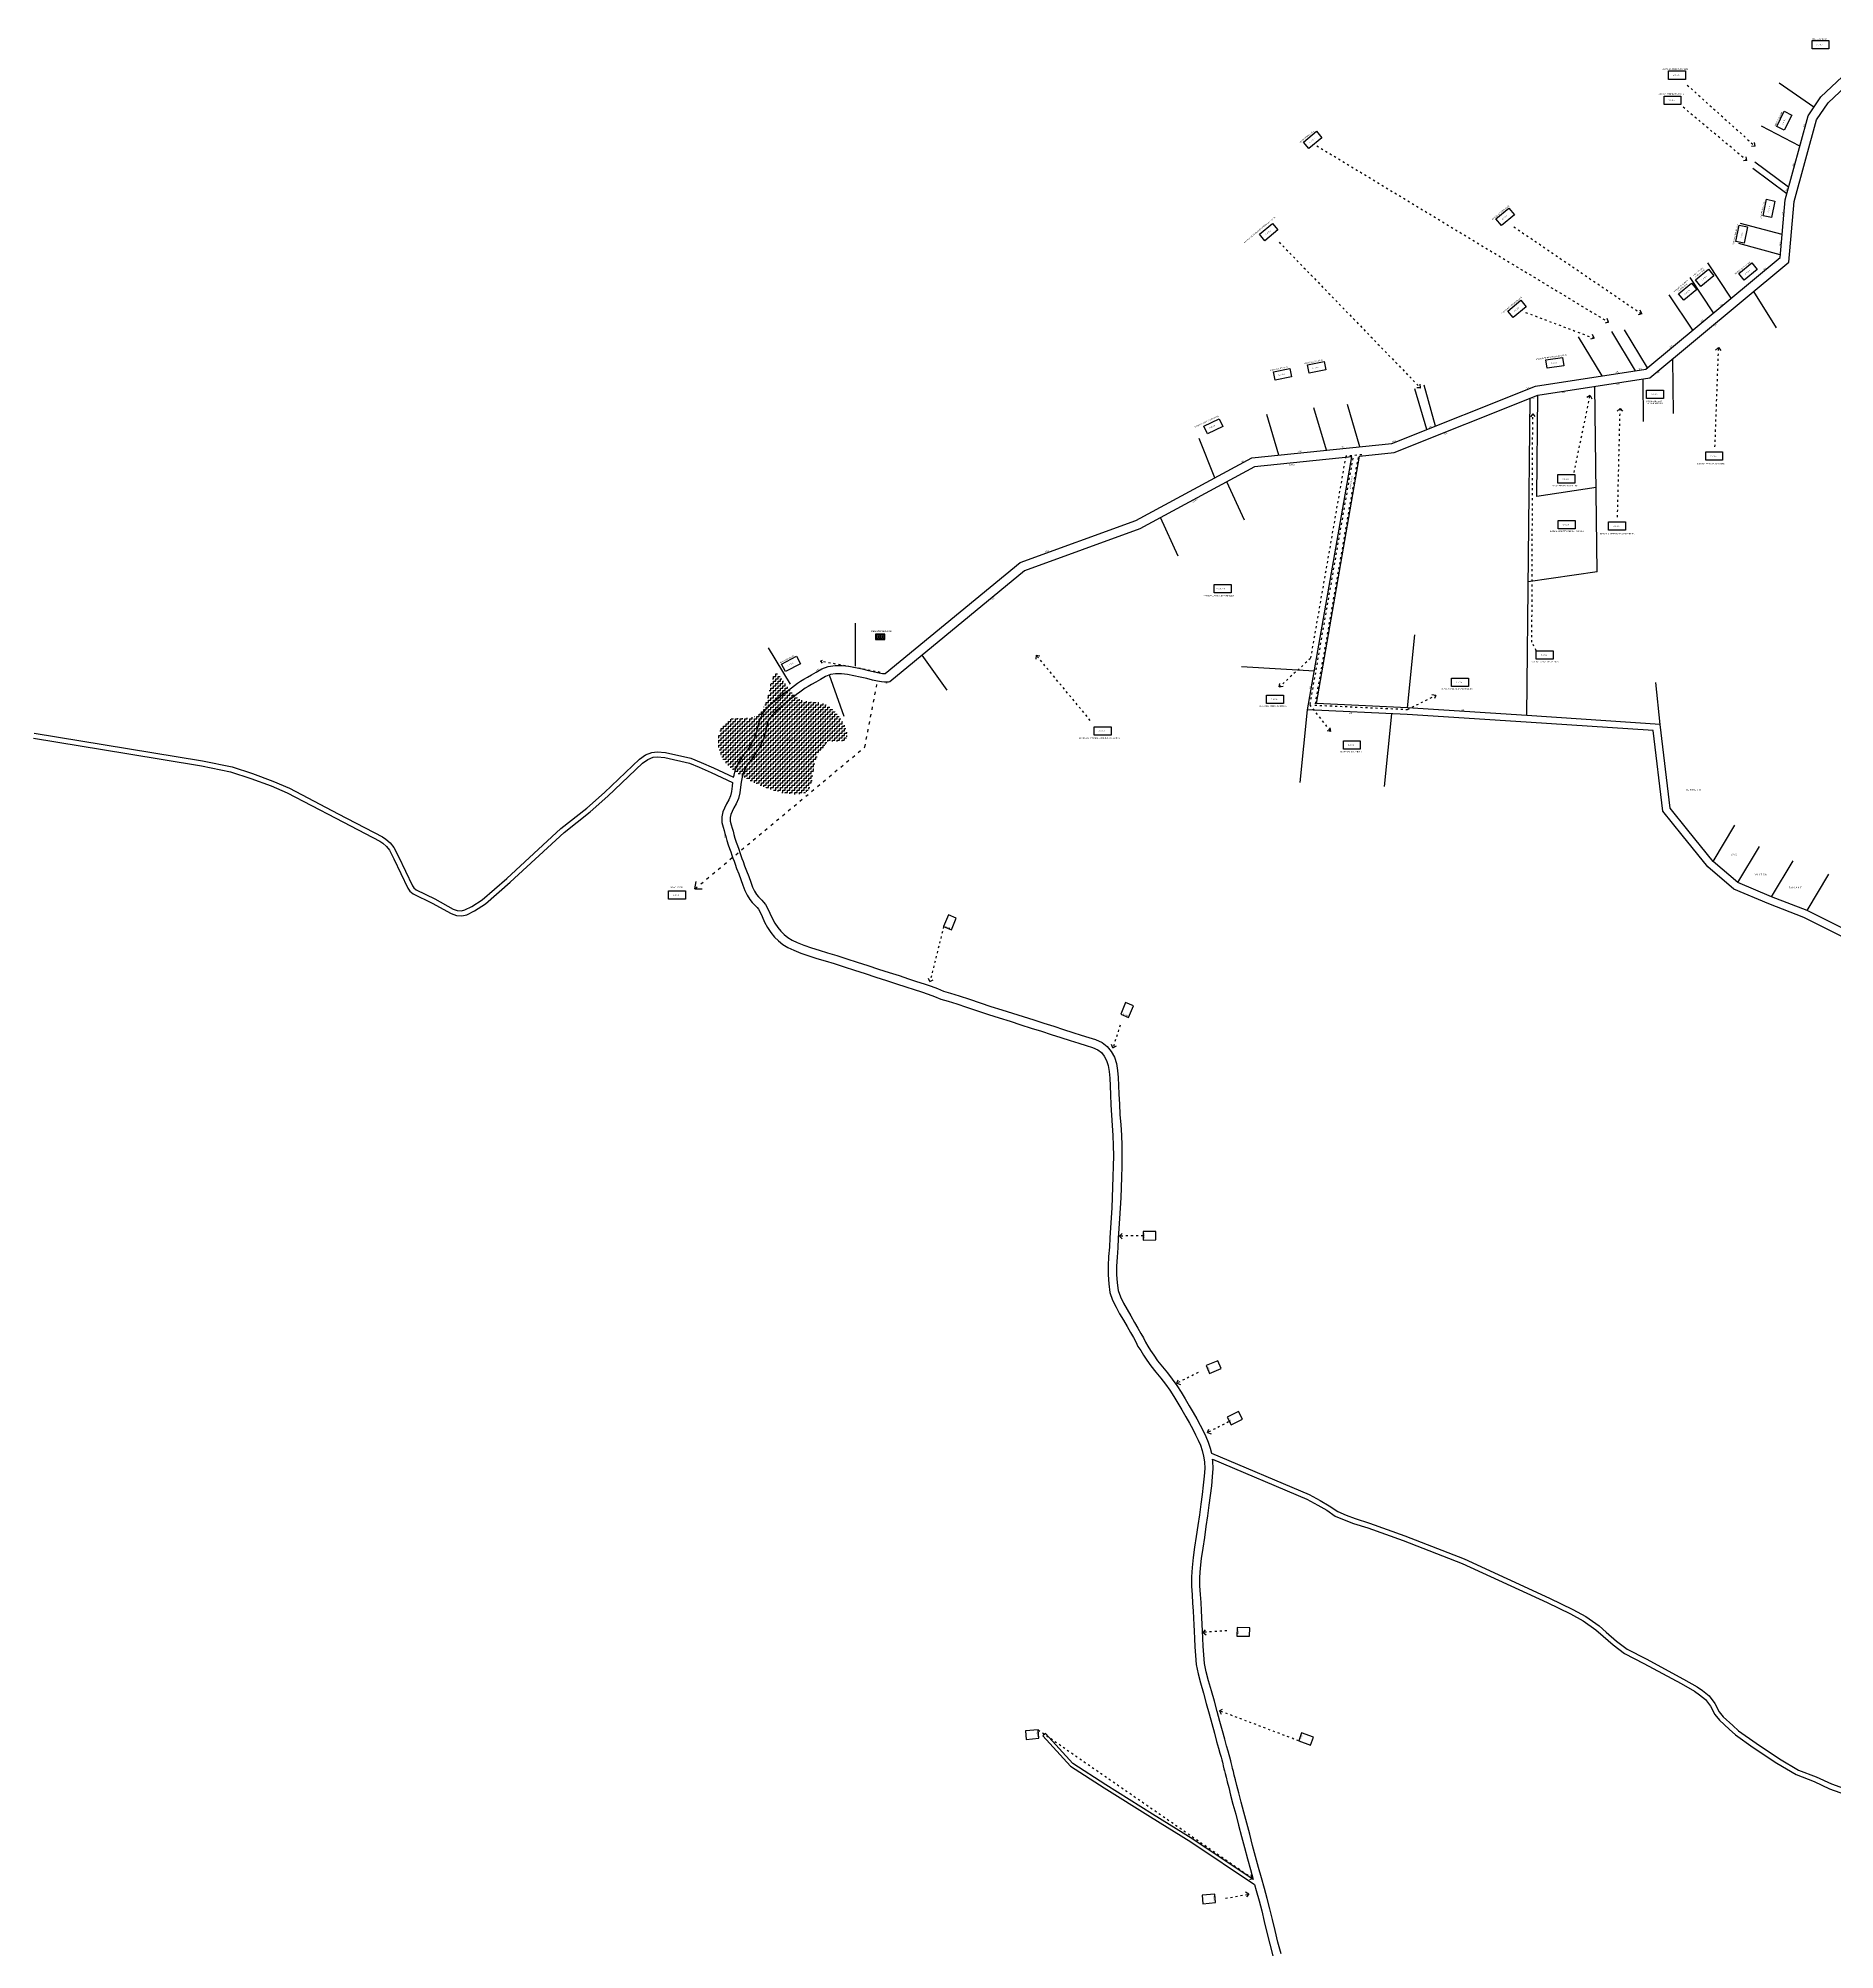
# Model space of a CAD drawing. Extents: x 714896 to 749292, y 8417558 to 8447149.
# Drawn here: x 732365 to 734493, y 8432150 to 8434414 of the extents above; entities that cross this region are included whole.
import ezdxf
from ezdxf.enums import TextEntityAlignment as Align

# ---------------------------------------------------------------- set-up
doc = ezdxf.new("R2010")
doc.units = 0
doc.header["$MEASUREMENT"] = 0
doc.linetypes.add('ACAD_ISO03W100', pattern=[30, 12, -18])
for name, color, linetype in [('LOTE', 7, 'CONTINUOUS'), ('NUM-PORTA', 7, 'CONTINUOUS'), ('QUADRA', 6, 'CONTINUOUS'), ('REFERENCIA', 7, 'CONTINUOUS'), ('TEXTO', 7, 'CONTINUOUS')]:
    doc.layers.add(name, color=color, linetype=linetype)

msp = doc.modelspace()

# ---------------------------------------------------------------- hatches: boundary and pattern name
at = {"layer": 'LOTE'}
h = msp.add_hatch(dxfattribs=at)
h.set_pattern_fill('ANGLE', color=8, scale=0.311799, style=0)
h.set_pattern_definition([(0, (504701.5696, 5804079.2439), (0, 2.1779134407), [1.5839370477, -0.5939763929]), (90, (504701.5696, 5804079.2439), (-2.1779134407, 1e-16), [1.5839370477, -0.5939763929])])
h.paths.add_polyline_path([(733356.8, 8433708.1), (733356.8, 8433701.8), (733367.9, 8433701.8), (733367.9, 8433708.1)])
at = {"layer": 'REFERENCIA'}
h = msp.add_hatch(dxfattribs=at)
h.set_pattern_fill('ZIGZAG', color=24, scale=0.883096, style=0)
h.set_pattern_definition([(0, (85559.589, 986015.6603), (2.8038299674, 2.8038299674), [2.8038299674, -2.8038299674]), (90, (85562.3928, 986015.6603), (-2.8038299674, 2.8038299674), [2.8038299674, -2.8038299674])])
edge = h.paths.add_edge_path()
edge.add_spline(control_points=[(733301.1, 8433581.7), (733295.1, 8433574.8), (733280.8, 8433558.1), (733284.7, 8433514.1), (733236.1, 8433521.4), (733203.1, 8433536.2), (733164.7, 8433563.1), (733175, 8433617.5), (733231.7, 8433597), (733232.3, 8433691.3), (733261.7, 8433620.9), (733303, 8433636.2), (733336.1, 8433578.1), (733308.9, 8433580.9), (733301.1, 8433581.7)], knot_values=[0, 0, 0, 0, 52.388092, 124.830818, 182.605601, 270.414873, 352.123334, 422.14651, 490.89076, 591.631736, 667.868901, 726.816368, 818.34428, 854.623535, 854.623535, 854.623535, 854.623535], degree=3, periodic=0)

# ---------------------------------------------------------------- linework, layer by layer
at = {"layer": 'LOTE'}
for p, q in [((733443.2, 8433375.8), (733437.5, 8433361.9)), ((733452.4, 8433371.9), (733443.2, 8433375.8)), ((733446.7, 8433358.1), (733452.4, 8433371.9)), ((733437.5, 8433361.9), (733446.7, 8433358.1)), ((733653.1, 8433271.9), (733647.3, 8433258)), ((733647.3, 8433258), (733656.6, 8433254.2)), ((733662.3, 8433268), (733653.1, 8433271.9)), ((733656.6, 8433254.2), (733662.3, 8433268)), ((733688.7, 8433001), (733673.7, 8433000.7)), ((733673.7, 8433000.7), (733673.9, 8432990.7)), ((733673.9, 8432990.7), (733688.9, 8432991)), ((733688.9, 8432991), (733688.7, 8433001)), ((733762.4, 8432847.8), (733748.5, 8432842.2)), ((733766.1, 8432838.6), (733762.4, 8432847.8)), ((733748.5, 8432842.2), (733752.2, 8432832.9)), ((733752.2, 8432832.9), (733766.1, 8432838.6)), ((733786.9, 8432787.6), (733773.4, 8432781)), ((733773.4, 8432781), (733777.9, 8432772)), ((733777.9, 8432772), (733791.3, 8432778.7)), ((733791.3, 8432778.7), (733786.9, 8432787.6)), ((733785, 8432531.9), (733784.8, 8432521.9)), ((733800, 8432531.6), (733785, 8432531.9)), ((733799.8, 8432521.6), (733800, 8432531.6)), ((733784.8, 8432521.9), (733799.8, 8432521.6)), ((733549.5, 8432410.8), (733534.5, 8432409.5)), ((733534.5, 8432409.5), (733535.4, 8432399.5)), ((733535.4, 8432399.5), (733550.3, 8432400.8)), ((733550.3, 8432400.8), (733549.5, 8432410.8)), ((733861.5, 8432407.2), (733858, 8432397.8)), ((733858, 8432397.8), (733872.1, 8432392.6)), ((733875.6, 8432402), (733861.5, 8432407.2)), ((733872.1, 8432392.6), (733875.6, 8432402)), ((733758.7, 8432216.2), (733743.8, 8432214.9)), ((733743.8, 8432214.9), (733744.6, 8432204.9)), ((733759.6, 8432206.2), (733758.7, 8432216.2)), ((733744.6, 8432204.9), (733759.6, 8432206.2))]:
    msp.add_line(p, q, dxfattribs=at)
at = {"layer": 'LOTE', "color": 7}
for points in [[(734466, 8434411), (734486, 8434411), (734486, 8434401), (734466, 8434401), (734466, 8434411)], [(734296, 8434375), (734316, 8434375), (734316, 8434365), (734296, 8434365), (734296, 8434375)], [(734290.7, 8434345.3), (734310.7, 8434345.3), (734310.7, 8434335.3), (734290.7, 8434335.3), (734290.7, 8434345.3)], [(734424.2, 8434309.4), (734433.1, 8434327.3), (734442.1, 8434322.8), (734433.1, 8434304.9), (734424.2, 8434309.4)], [(733863.6, 8434290.7), (733879, 8434303.5), (733885.4, 8434295.7), (733870, 8434283), (733863.6, 8434290.7)], [(734091.6, 8434199.7), (734107, 8434212.5), (734113.4, 8434204.7), (734098, 8434192), (734091.6, 8434199.7)], [(734408.1, 8434203.5), (734412.2, 8434223), (734422, 8434221), (734417.9, 8434201.4), (734408.1, 8434203.5)], [(733811.6, 8434181.7), (733827, 8434194.5), (733833.4, 8434186.7), (733818, 8434174), (733811.6, 8434181.7)], [(734375.8, 8434172.9), (734379.8, 8434192.5), (734389.6, 8434190.5), (734385.6, 8434170.9), (734375.8, 8434172.9)], [(734327.8, 8434127.6), (734343.2, 8434140.4), (734349.5, 8434132.6), (734334.1, 8434119.9), (734327.8, 8434127.6)], [(734379.2, 8434135), (734394.6, 8434147.7), (734401, 8434140), (734385.6, 8434127.3), (734379.2, 8434135)], [(734307.9, 8434111.1), (734323.3, 8434123.8), (734329.7, 8434116.1), (734314.3, 8434103.4), (734307.9, 8434111.1)], [(734105.6, 8434090.7), (734121, 8434103.5), (734127.4, 8434095.7), (734112, 8434083), (734105.6, 8434090.7)], [(733868.4, 8434026.9), (733888, 8434030.9), (733890, 8434021.1), (733870.4, 8434017.1), (733868.4, 8434026.9)], [(734150.8, 8434032.8), (734170.6, 8434035.7), (734172, 8434025.8), (734152.2, 8434022.9), (734150.8, 8434032.8)], [(733828, 8434018.8), (733847.6, 8434022.8), (733849.6, 8434013), (733830, 8434009), (733828, 8434018.8)], [(734270.1, 8433997), (734290.1, 8433997), (734290.1, 8433987), (734270.1, 8433987), (734270.1, 8433997)], [(733745.6, 8433954.5), (733763.7, 8433963), (733768, 8433954), (733749.9, 8433945.4), (733745.6, 8433954.5)], [(734340, 8433924), (734360, 8433924), (734360, 8433914), (734340, 8433914), (734340, 8433924)], [(734165, 8433897), (734185, 8433897), (734185, 8433887), (734165, 8433887), (734165, 8433897)], [(734165.3, 8433842.9), (734185.3, 8433842.9), (734185.3, 8433832.9), (734165.3, 8433832.9), (734165.3, 8433842.9)], [(734225, 8433841.1), (734245, 8433841.1), (734245, 8433831.1), (734225, 8433831.1), (734225, 8433841.1)], [(733758, 8433767), (733778, 8433767), (733778, 8433757), (733758, 8433757), (733758, 8433767)], [(733356.8, 8433701.8), (733367.9, 8433701.8), (733367.9, 8433708.1), (733356.8, 8433708.1)], [(734139.4, 8433688.5), (734159.4, 8433688.5), (734159.4, 8433678.5), (734139.4, 8433678.5), (734139.4, 8433688.5)], [(733245.6, 8433672.6), (733263.4, 8433681.9), (733268, 8433673), (733250.3, 8433663.8), (733245.6, 8433672.6)], [(734039, 8433656), (734059, 8433656), (734059, 8433646), (734039, 8433646), (734039, 8433656)], [(733820, 8433636), (733840, 8433636), (733840, 8433626), (733820, 8433626), (733820, 8433636)], [(733615.9, 8433598.4), (733635.9, 8433598.4), (733635.9, 8433588.4), (733615.9, 8433588.4), (733615.9, 8433598.4)], [(733911, 8433582), (733931, 8433582), (733931, 8433572), (733911, 8433572), (733911, 8433582)], [(733111.7, 8433404.4), (733131.7, 8433404.4), (733131.7, 8433394.4), (733111.7, 8433394.4), (733111.7, 8433404.4)]]:
    msp.add_lwpolyline(points, close=True, dxfattribs=at)
at = {"layer": 'LOTE', "color": 7, "linetype": 'ACAD_ISO03W100', "ltscale": 0.2}
for points in [[(734318.2, 8434358.2), (734398.6, 8434285.9)], [(734388.8, 8434268.8), (734312.5, 8434332.7)], [(733879.5, 8434286.4), (734225, 8434077.5)], [(734112.9, 8434190.4), (734264.3, 8434087.3)], [(733835, 8434172.2), (734002.3, 8433999.6)], [(734126.8, 8434089.1), (734207.8, 8434058.5)], [(734351, 8433929.9), (734355.3, 8434047.5)], [(734184.2, 8433899.4), (734203, 8433990.6)], [(734235.6, 8433846.8), (734238.7, 8433975.4)], [(733928.3, 8433917.5), (733877.1, 8433624.1), (733986.9, 8433619), (733986.9, 8433619), (734020.4, 8433635.7)], [(733611.2, 8433606.1), (733547.2, 8433683.2)], [(733437.5, 8433361.9), (733421.3, 8433296.7)], [(733646.6, 8433245.2), (733638.1, 8433218.5)], [(733673.8, 8432995.7), (733645.7, 8432995.5)], [(733738.8, 8432833.8), (733713.7, 8432821.2)], [(733775, 8432775.4), (733749.9, 8432762.8)], [(733772.9, 8432528), (733744.8, 8432526.2)], [(733858, 8432397.8), (733764.1, 8432433.4)], [(733549.5, 8432410.8), (733803.7, 8432234.8)], [(733771.2, 8432211.4), (733798.9, 8432216.2)]]:
    msp.add_lwpolyline(points, dxfattribs=at)
at = {"layer": 'LOTE', "color": 7}
for points in [[(734468.1, 8434332), (734427.1, 8434360.7)], [(734451.3, 8434285.8), (734406, 8434309.5)], [(734388.8, 8434268.8), (734388.1, 8434273.4)], [(734398.6, 8434285.9), (734394.3, 8434285.5)], [(734398.6, 8434285.9), (734397.8, 8434290.4)], [(734388.8, 8434268.8), (734384.6, 8434268.5)], [(734436, 8434229.6), (734395.8, 8434259.4)], [(734438.1, 8434237.3), (734398.2, 8434266.9)], [(734430.4, 8434181.2), (734381.4, 8434194.4)], [(734428.4, 8434157.3), (734379.3, 8434170.5)], [(734370.1, 8434105.8), (734342.4, 8434147.8)], [(734349.4, 8434088.6), (734321.6, 8434130.5)], [(734423.9, 8434070.7), (734397.2, 8434114)], [(734264.3, 8434087.3), (734262.6, 8434091.7)], [(734324.6, 8434068), (734296.9, 8434110)], [(734225, 8434077.5), (734220.9, 8434076.3)], [(734225, 8434077.5), (734223.3, 8434081.8)], [(734271.2, 8434023.6), (734244, 8434068.6)], [(734264.3, 8434087.3), (734260.2, 8434086.1)], [(734217.4, 8434014), (734189.5, 8434060.3)], [(734207.8, 8434058.5), (734203.7, 8434057.3)], [(734207.8, 8434058.5), (734206.1, 8434062.8)], [(734257, 8434020), (734228.9, 8434066.6)], [(734355.3, 8434047.5), (734351.8, 8434044.5)], [(734355.3, 8434047.5), (734357.9, 8434044.1)], [(734301.7, 8433969.6), (734301, 8434034.1)], [(734002.3, 8433999.6), (734002, 8434004.2)], [(734020, 8433954.6), (734006.7, 8434003.1)], [(734211.3, 8433781.9), (734208.9, 8434001.6)], [(734266.5, 8433959.8), (734266, 8434010.3)], [(733930.6, 8433930.1), (733915.9, 8433980.2)], [(734009.8, 8433950.5), (733995.7, 8433998.7)], [(734002.3, 8433999.6), (733998.1, 8433999.6)], [(734128, 8433612), (734132.1, 8433987.5)], [(734140.1, 8433871.3), (734141.4, 8433991.3)], [(734203, 8433990.6), (734199.1, 8433988.2)], [(734203, 8433990.6), (734205, 8433986.9)], [(733834.5, 8433920.2), (733820.4, 8433968.4)], [(733890.8, 8433926), (733876.1, 8433976.2)], [(734238.7, 8433975.4), (734235.2, 8433972.3)], [(734238.7, 8433975.4), (734241.3, 8433972)], [(733758.6, 8433893.3), (733740.1, 8433939.8)], [(733793.8, 8433843.1), (733773, 8433888.6)], [(734210.2, 8433881.6), (734140.1, 8433871.3)], [(733715.2, 8433800.5), (733694.4, 8433846.1)], [(734211.3, 8433781.9), (734129.7, 8433769.9)], [(733333, 8433670.2), (733333, 8433721)], [(733987, 8433621), (733995.7, 8433707.2)], [(733256, 8433649), (733230.1, 8433691.8)], [(733441.7, 8433641.8), (733412.1, 8433683.1)], [(733547.2, 8433683.2), (733546.6, 8433678.6)], [(733547.2, 8433683.2), (733551.4, 8433682.4)], [(733790.2, 8433669.9), (733876.6, 8433664.8)], [(733319.6, 8433610.8), (733302.2, 8433659.7)], [(734286, 8433601), (734281.1, 8433650.8)], [(733859.9, 8433532.3), (733868.6, 8433618.5)], [(734020.4, 8433635.7), (734015.8, 8433636.2)], [(734020.4, 8433635.7), (734018.7, 8433631.8)], [(733959.8, 8433527.7), (733968.4, 8433613.9)], [(734349, 8433439), (734374.7, 8433481.9)], [(734378, 8433414), (734403.7, 8433456.9)], [(734418, 8433397), (734443.7, 8433439.9)], [(733143, 8433406.6), (733144.4, 8433415.2)], [(734460, 8433381), (734485.7, 8433423.9)], [(733143, 8433406.6), (733151.5, 8433406.5)], [(733421.3, 8433296.7), (733419.5, 8433300.6)], [(733421.3, 8433296.7), (733425.3, 8433298.9)], [(733638.1, 8433218.5), (733636.4, 8433222.3)], [(733638.1, 8433218.5), (733642.2, 8433220.7)], [(733645.7, 8432995.5), (733648.9, 8432998.4)], [(733645.7, 8432995.5), (733649.1, 8432992.3)], [(733713.7, 8432821.2), (733715.3, 8432825.1)], [(733713.7, 8432821.2), (733718.2, 8432819.8)], [(733749.9, 8432762.8), (733751.5, 8432766.7)], [(733749.9, 8432762.8), (733754.3, 8432761.4)], [(733744.8, 8432526.2), (733747.8, 8432529.2)], [(733744.8, 8432526.2), (733748.3, 8432523.2)], [(733764.1, 8432433.4), (733767.9, 8432435.3)], [(733764.1, 8432433.4), (733766.4, 8432429.4)], [(733803.7, 8432234.8), (733801.6, 8432239)], [(733798.9, 8432216.2), (733795.1, 8432218.8)], [(733798.9, 8432216.2), (733796.3, 8432212.9)], [(733803.7, 8432234.8), (733799.7, 8432233.2)]]:
    msp.add_lwpolyline(points, dxfattribs=at)
at = {"layer": 'LOTE', "color": 2}
for points in [[(734135.2, 8433969.1), (734132.6, 8433965.3)], [(734135.2, 8433969.1), (734137.8, 8433965.8)]]:
    msp.add_lwpolyline(points, dxfattribs=at)
at = {"layer": 'LOTE', "color": 2, "linetype": 'ACAD_ISO03W100', "ltscale": 0.2}
msp.add_lwpolyline([(734139.4, 8433688.5), (734134.2, 8433698.6), (734135.2, 8433969.1)], dxfattribs=at)
at = {"layer": 'LOTE', "color": 3, "linetype": 'ACAD_ISO03W100', "ltscale": 0.2}
msp.add_lwpolyline([(733932.8, 8433920.5), (733913.7, 8433918.7), (733871.9, 8433679.3), (733835, 8433645.6)], dxfattribs=at)
at = {"layer": 'LOTE', "color": 5, "linetype": 'ACAD_ISO03W100', "ltscale": 0.2}
msp.add_lwpolyline([(733922.1, 8433916.7), (733871.1, 8433624.4), (733895.9, 8433592.8)], dxfattribs=at)
at = {"layer": 'LOTE', "color": 7, "elevation": -294.7}
for points in [[(733291.7, 8433676.1), (733293.9, 8433677.2)], [(733291.7, 8433676.1), (733293.6, 8433673.8)]]:
    msp.add_lwpolyline(points, dxfattribs=at)
at = {"layer": 'LOTE', "color": 7, "linetype": 'ACAD_ISO03W100', "ltscale": 0.2, "elevation": -294.7}
msp.add_lwpolyline([(733362.5, 8433662.9), (733291.7, 8433676.1)], dxfattribs=at)
at = {"layer": 'LOTE', "color": 7, "linetype": 'ACAD_ISO03W100', "ltscale": 0.3}
msp.add_lwpolyline([(733143, 8433406.6), (733344.2, 8433574.5), (733359.3, 8433652.4)], dxfattribs=at)
at = {"layer": 'LOTE', "color": 3}
for points in [[(733835, 8433645.6), (733835.5, 8433649.8)], [(733835, 8433645.6), (733839.6, 8433646.4)]]:
    msp.add_lwpolyline(points, dxfattribs=at)
at = {"layer": 'LOTE', "color": 5}
for points in [[(733895.9, 8433592.8), (733891.7, 8433593.5)], [(733895.9, 8433592.8), (733895.4, 8433597.4)]]:
    msp.add_lwpolyline(points, dxfattribs=at)
at = {"layer": 'QUADRA', "color": 6}
for points in [[(732360.7, 8433590.9), (732471.1, 8433572.8), (732559.8, 8433558.1), (732594.8, 8433551.1), (732619.2, 8433543.1), (732643.2, 8433534.2), (732662.9, 8433525.7), (732720.4, 8433495.4), (732772.9, 8433468.3), (732777.1, 8433465.4), (732782.2, 8433461.1), (732786.6, 8433455.4), (732791.8, 8433444.9), (732808.4, 8433410.2), (732810, 8433407.8), (732812.8, 8433405.5), (732834.8, 8433394.8), (732856.7, 8433382.6), (732861.6, 8433380.8), (732866.4, 8433380.7), (732870.7, 8433381.6), (732878.9, 8433385.6), (732891.2, 8433393.5), (732920.1, 8433418.9), (732984.1, 8433477.9), (733015.1, 8433502.2), (733035.9, 8433520.7), (733077.2, 8433560.1), (733084.4, 8433565.1), (733091.9, 8433568.2), (733098.2, 8433569), (733108.3, 8433568.2), (733138.2, 8433561.2), (733150.4, 8433556.1), (733164.9, 8433549.7), (733188.7, 8433538.7), (733189.3, 8433541.3), (733191.1, 8433547.8), (733193.9, 8433554.4), (733197.9, 8433560.6), (733202.2, 8433566.4), (733206.5, 8433572.4), (733210.4, 8433578.6), (733213.7, 8433584.9), (733215.9, 8433591.2), (733217.3, 8433596.8), (733218.5, 8433602.3), (733220.2, 8433607.8), (733222.9, 8433613.3), (733226.6, 8433618.5), (733231.3, 8433623.4), (733236.5, 8433628.1), (733242.1, 8433632.9), (733247.7, 8433637.4), (733252.8, 8433641.2), (733257.2, 8433644.5), (733261.1, 8433647.5), (733264.5, 8433650.1), (733268.1, 8433652.6), (733272.1, 8433655), (733276.4, 8433657.3), (733281.2, 8433660), (733286.7, 8433663.2), (733293.2, 8433667), (733300.8, 8433669.9), (733308.9, 8433671.2), (733317.2, 8433671.1), (733325.2, 8433670.1), (733333, 8433668.6), (733340.9, 8433666.9), (733348.6, 8433665.2), (733355.8, 8433663.5), (733361.3, 8433662.2), (733365, 8433661.6), (733368.3, 8433661.4), (733528, 8433792.8), (733665.2, 8433842.8), (733802.4, 8433916.9), (733968.5, 8433934), (734138.5, 8434001.9), (734269.1, 8434021.9), (734428.1, 8434154), (734434, 8434222.4), (734461.2, 8434321.8), (734476.5, 8434344.3), (734526.9, 8434391.7)], [(734535.2, 8433333.3), (734456.4, 8433372.7), (734414.6, 8433388.7), (734373.2, 8433406.3), (734342.5, 8433432.7), (734312, 8433470.3), (734289.4, 8433498.4), (734277.8, 8433594.2), (734127.4, 8433604), (733986.6, 8433613), (733868.6, 8433618.5), (733920.8, 8433918), (733805.7, 8433906.2), (733669.7, 8433832.8), (733533.5, 8433783.1), (733373.9, 8433651.7), (733373.9, 8433651.7), (733373.9, 8433651.7), (733372.2, 8433651.4), (733367.9, 8433651.4), (733363.9, 8433651.6), (733359.3, 8433652.4), (733353.4, 8433653.8), (733346.4, 8433655.5), (733338.8, 8433657.2), (733331, 8433658.8), (733323.6, 8433660.2), (733316.5, 8433661.1), (733309.6, 8433661.2), (733303.4, 8433660.2), (733297.6, 8433657.9), (733291.8, 8433654.6), (733286.2, 8433651.4), (733281.2, 8433648.5), (733277, 8433646.2), (733273.5, 8433644.2), (733270.4, 8433642), (733267.2, 8433639.6), (733263.3, 8433636.6), (733258.8, 8433633.2), (733253.8, 8433629.5), (733248.5, 8433625.2), (733243.1, 8433620.6), (733238.2, 8433616.2), (733234.4, 8433612.1), (733231.5, 8433608.1), (733229.5, 8433604.1), (733228.2, 8433599.8), (733227, 8433594.5), (733225.5, 8433588.3), (733222.9, 8433581), (733219.1, 8433573.6), (733214.8, 8433566.8), (733210.3, 8433560.6), (733206.2, 8433554.9), (733202.8, 8433549.6), (733200.5, 8433544.4), (733199, 8433539), (733197.8, 8433533), (733196.9, 8433526.9), (733196.3, 8433520.1), (733194.7, 8433513.4), (733192, 8433507.4), (733189.1, 8433502.5), (733187, 8433498.2), (733185.5, 8433494.6), (733184.7, 8433490.9), (733184.9, 8433486.7), (733186, 8433482.5), (733187.2, 8433478.6), (733188.3, 8433474.9), (733189.2, 8433471.1), (733190.3, 8433466.6), (733191.8, 8433462), (733193.4, 8433457.8), (733195, 8433453.6), (733196.3, 8433449.7), (733197.4, 8433446.2), (733198.7, 8433442.7), (733200, 8433438.9), (733201.6, 8433434), (733204.1, 8433428), (733206.8, 8433421.1), (733209.1, 8433414.5), (733211.3, 8433408.6), (733213.6, 8433403.7), (733216, 8433399.8), (733218.3, 8433397.1), (733220.2, 8433395), (733222.4, 8433393), (733224.4, 8433390.9), (733226.6, 8433388), (733229, 8433383.6), (733231.8, 8433377.8), (733234.4, 8433371.7), (733237.5, 8433366), (733241, 8433360.8), (733244.8, 8433356.3), (733248.7, 8433352.4), (733252.9, 8433349.1), (733258, 8433346), (733264.2, 8433343.1), (733272.1, 8433339.9), (733281, 8433336.7), (733290.3, 8433333.9), (733300, 8433331), (733310.9, 8433327.6), (733322.8, 8433323.8), (733335.1, 8433319.8), (733347.7, 8433315.8), (733360.4, 8433311.6), (733373, 8433307.6), (733384.9, 8433303.8), (733395.8, 8433300.1), (733405.6, 8433296.8), (733414.5, 8433294.1), (733422.6, 8433291.3), (733430.2, 8433288.4), (733437.4, 8433285.6), (733445.8, 8433283.1), (733456.1, 8433280), (733468, 8433275.8), (733480.7, 8433271.5), (733493.6, 8433267.2), (733506.3, 8433263.4), (733519.2, 8433259.3), (733531.9, 8433255.3), (733544.2, 8433251.4), (733556.3, 8433247.6), (733568, 8433243.8), (733579.5, 8433240.1), (733590.6, 8433236.6), (733600.5, 8433233.4), (733609.4, 8433230.6), (733617.5, 8433228.1), (733625.1, 8433224.7), (733631.4, 8433219.9), (733636, 8433214.1), (733639.7, 8433207.4), (733642.1, 8433199.6), (733643.3, 8433191.6), (733644.2, 8433183.2), (733644.7, 8433173.9), (733645.2, 8433163.3), (733645.7, 8433151.5), (733646.4, 8433139.4), (733647.2, 8433127.1), (733648, 8433114.9), (733648.5, 8433102.8), (733648.6, 8433090.5), (733648.4, 8433078), (733648, 8433065.3), (733647.6, 8433052.8), (733647.2, 8433040.6), (733646.6, 8433028.5), (733645.9, 8433016.4), (733645.1, 8433004.6), (733644.4, 8432992.9), (733643.8, 8432981.6), (733642.9, 8432970.5), (733642.2, 8432959.8), (733642.3, 8432949.8), (733642.9, 8432939.9), (733644.2, 8432931.1), (733646.8, 8432923.5), (733650.6, 8432916.1), (733654.7, 8432908.4), (733659.2, 8432900.9), (733663.5, 8432893.2), (733667.6, 8432886.3), (733671, 8432880.2), (733674.1, 8432874.8), (733676.5, 8432869.7), (733679.4, 8432865.1), (733682.6, 8432860), (733686.3, 8432854.3), (733690.9, 8432847.9), (733696.6, 8432840.8), (733702.6, 8432833.4), (733708.3, 8432826.1), (733713.7, 8432818.7), (733718.8, 8432810.8), (733723.5, 8432802.7), (733728.2, 8432794.6), (733732.9, 8432786.6), (733737.4, 8432779), (733741.4, 8432771.7), (733744.9, 8432764.7), (733748.1, 8432758), (733750.9, 8432751.3), (733753.3, 8432744.5), (733754.9, 8432738.4), (733870.3, 8432689.5), (733883.5, 8432682.2), (733894.3, 8432676.1), (733904.3, 8432669.3), (733914.3, 8432665), (733925, 8432661), (733941.7, 8432655.7), (733983.7, 8432640.6), (734054.1, 8432613.3), (734155, 8432566.8), (734182.7, 8432553.4), (734198.1, 8432545), (734213.8, 8432533.9), (734222.3, 8432526.3), (734234.2, 8432516), (734247.1, 8432506.5), (734269.7, 8432494.7), (734313.7, 8432470.8), (734329.9, 8432461.8), (734336.3, 8432457.2), (734344.1, 8432451), (734350.7, 8432441.9), (734355.9, 8432432.2), (734360.7, 8432426.2), (734372, 8432415.9), (734379, 8432409.6), (734399.6, 8432395), (734427.4, 8432376.3), (734449.9, 8432363.2), (734470.8, 8432355), (734489.1, 8432346.7), (734583.5, 8432312.9)]]:
    msp.add_lwpolyline(points, dxfattribs=at)
at = {"layer": 'QUADRA'}
for points in [[(734540, 8433341), (734460, 8433381), (734418, 8433397), (734378, 8433414), (734349, 8433439), (734319, 8433476), (734298, 8433502), (734286, 8433601), (734128, 8433612), (733987, 8433621), (733879, 8433626), (733930.1, 8433919), (733971.2, 8433923.2), (734141.4, 8433991.3), (734273.8, 8434011.5), (734438.6, 8434148.5), (734444.9, 8434220.4), (734471.3, 8434317.2), (734484.9, 8434337.1), (734533, 8434382.4)], [(732359.9, 8433584.9), (732470.1, 8433566.9), (732558.8, 8433552.2), (732593.2, 8433545.3), (732617.2, 8433537.4), (732641, 8433528.7), (732660.3, 8433520.3), (732717.6, 8433490.1), (732769.8, 8433463.1), (732773.5, 8433460.7), (732777.9, 8433456.9), (732781.5, 8433452.2), (732786.4, 8433442.3), (732803.2, 8433407.3), (732805.5, 8433403.7), (732809.5, 8433400.5), (732832, 8433389.5), (732854.2, 8433377.2), (732860.5, 8433374.9), (732866.9, 8433374.7), (732872.7, 8433375.8), (732881.9, 8433380.4), (732894.8, 8433388.7), (732924.1, 8433414.4), (732988, 8433473.3), (733019, 8433497.6), (733039.9, 8433516.3), (733081, 8433555.4), (733087.3, 8433559.8), (733093.4, 8433562.3), (733098.4, 8433562.9), (733107.3, 8433562.2), (733136.4, 8433555.5), (733148, 8433550.5), (733162.4, 8433544.2), (733187.6, 8433532.6), (733187, 8433528), (733186.4, 8433521.7), (733185.2, 8433516.6), (733183.1, 8433512), (733180.3, 8433507.2), (733177.9, 8433502.3), (733175.9, 8433497.6), (733174.7, 8433491.7), (733175, 8433485.2), (733176.4, 8433479.8), (733177.6, 8433475.8), (733178.6, 8433472.2), (733179.5, 8433468.7), (733180.7, 8433463.9), (733182.3, 8433458.7), (733184.1, 8433454.2), (733185.6, 8433450.3), (733186.8, 8433446.6), (733188, 8433442.9), (733189.3, 8433439.4), (733190.5, 8433435.7), (733192.3, 8433430.5), (733194.9, 8433424.2), (733197.4, 8433417.6), (733199.7, 8433411.1), (733202.1, 8433404.8), (733204.8, 8433398.9), (733207.9, 8433394), (733210.8, 8433390.5), (733213.2, 8433387.9), (733215.3, 8433385.9), (733216.8, 8433384.4), (733218.2, 8433382.5), (733220.1, 8433379), (733222.7, 8433373.7), (733225.4, 8433367.3), (733228.9, 8433360.9), (733233, 8433354.8), (733237.4, 8433349.5), (733242, 8433344.9), (733247.3, 8433340.8), (733253.2, 8433337.2), (733260.2, 8433333.9), (733268.6, 8433330.5), (733277.9, 8433327.2), (733287.4, 8433324.3), (733297.1, 8433321.4), (733307.9, 8433318), (733319.7, 8433314.2), (733332.1, 8433310.3), (733344.6, 8433306.3), (733357.3, 8433302.1), (733369.9, 8433298), (733381.8, 8433294.3), (733392.7, 8433290.7), (733402.5, 8433287.3), (733411.4, 8433284.6), (733419.2, 8433281.9), (733426.6, 8433279), (733434.2, 8433276.1), (733442.9, 8433273.5), (733453, 8433270.5), (733464.8, 8433266.4), (733477.5, 8433262), (733490.6, 8433257.7), (733503.3, 8433253.8), (733516.2, 8433249.8), (733528.8, 8433245.7), (733541.2, 8433241.8), (733553.3, 8433238), (733565, 8433234.3), (733576.5, 8433230.6), (733587.5, 8433227.1), (733597.5, 8433223.8), (733606.4, 8433221.1), (733614, 8433218.7), (733620, 8433216), (733624.3, 8433212.7), (733627.7, 8433208.5), (733630.4, 8433203.5), (733632.3, 8433197.4), (733633.4, 8433190.3), (733634.2, 8433182.4), (733634.7, 8433173.4), (733635.2, 8433162.8), (733635.7, 8433151), (733636.5, 8433138.8), (733637.3, 8433126.5), (733638, 8433114.4), (733638.5, 8433102.5), (733638.6, 8433090.5), (733638.4, 8433078.2), (733638, 8433065.7), (733637.6, 8433053.2), (733637.2, 8433041), (733636.7, 8433029), (733635.9, 8433017.1), (733635.1, 8433005.2), (733634.4, 8432993.5), (733633.8, 8432982.3), (733632.9, 8432971.2), (733632.2, 8432960.1), (733632.3, 8432949.4), (733633, 8432938.8), (733634.5, 8432928.7), (733637.6, 8432919.6), (733641.8, 8432911.4), (733646, 8432903.5), (733650.6, 8432895.9), (733654.8, 8432888.3), (733658.9, 8432881.4), (733662.3, 8432875.2), (733665.2, 8432870.2), (733667.7, 8432864.9), (733670.9, 8432859.8), (733674.2, 8432854.6), (733678, 8432848.7), (733682.9, 8432841.8), (733688.8, 8432834.5), (733694.8, 8432827.2), (733700.3, 8432820.1), (733705.4, 8432813), (733710.3, 8432805.5), (733714.9, 8432797.6), (733719.6, 8432789.6), (733724.3, 8432781.5), (733728.7, 8432774), (733732.6, 8432767), (733736, 8432760.3), (733739, 8432753.9), (733741.6, 8432747.7), (733743.8, 8432741.5), (733745.4, 8432735), (733746.5, 8432728.1), (733746.7, 8432720.4), (733746.1, 8432711.2), (733745, 8432700.7), (733743.6, 8432689.6), (733742, 8432678), (733740.4, 8432665.5), (733738.6, 8432652.7), (733736.8, 8432639.9), (733734.8, 8432627.3), (733733.1, 8432615), (733731.8, 8432603.2), (733731.1, 8432591.8), (733731.1, 8432581), (733731.7, 8432570.6), (733732.4, 8432560.8), (733733.1, 8432551.6), (733733.5, 8432543.2), (733733.9, 8432535.3), (733734.2, 8432527.5), (733734.5, 8432519), (733735, 8432509.2), (733735.7, 8432498.7), (733736.7, 8432488), (733738.8, 8432477.3), (733741.7, 8432466.3), (733745.1, 8432454.3), (733748.6, 8432442), (733752, 8432429.9), (733755.2, 8432418.2), (733758.2, 8432407), (733760.8, 8432397.2), (733763.1, 8432389.2), (733764.8, 8432383), (733766.1, 8432378.3), (733767, 8432375.5), (733767.8, 8432372.5), (733768, 8432370.6), (733768.6, 8432368.1), (733769.4, 8432364.8), (733770.1, 8432362.4), (733771, 8432359), (733772, 8432354.6), (733773.4, 8432349.3), (733775.1, 8432342.6), (733777.3, 8432333.6), (733780.1, 8432322.7), (733783.4, 8432310.8), (733786.9, 8432298), (733790.3, 8432284.7), (733793.8, 8432271.4), (733797.3, 8432258.2), (733800.9, 8432245.3), (733804.1, 8432233.7), (733732.5, 8432281.4), (733684.7, 8432311.1), (733629.7, 8432345.6), (733590.4, 8432371), (733558.1, 8432406.6), (733555.1, 8432403.9), (733587.8, 8432367.9), (733627.6, 8432342.2), (733682.6, 8432307.7), (733730.4, 8432278.1), (733805.8, 8432227.8), (733807.8, 8432220.5), (733811.1, 8432208.4), (733814.2, 8432196.4), (733817.2, 8432183.9), (733820.4, 8432170.8), (733823.9, 8432157.1), (733827.4, 8432143.2)], [(733837.1, 8432145.7), (733833.5, 8432159.6), (733830.1, 8432173.2), (733826.9, 8432186.3), (733823.9, 8432198.8), (733820.7, 8432211), (733817.5, 8432223.1), (733814, 8432235.4), (733810.5, 8432248), (733807, 8432260.8), (733803.5, 8432273.9), (733800, 8432287.2), (733796.5, 8432300.5), (733793, 8432313.4), (733789.8, 8432325.3), (733787, 8432336.1), (733784.8, 8432345), (733783.1, 8432351.8), (733781.7, 8432357), (733780.7, 8432361.4), (733779.8, 8432364.9), (733779.1, 8432367.3), (733778.3, 8432370.6), (733777.9, 8432372.2), (733777.7, 8432374.3), (733776.6, 8432378.3), (733775.8, 8432381.1), (733774.4, 8432385.7), (733772.7, 8432391.9), (733770.5, 8432399.9), (733767.8, 8432409.7), (733764.8, 8432420.8), (733761.6, 8432432.5), (733758.2, 8432444.7), (733754.8, 8432457.1), (733751.4, 8432469), (733748.5, 8432479.6), (733746.6, 8432489.4), (733745.6, 8432499.5), (733745, 8432509.8), (733744.5, 8432519.4), (733744.2, 8432527.9), (733743.9, 8432535.7), (733743.5, 8432543.7), (733743, 8432552.2), (733742.4, 8432561.5), (733741.7, 8432571.2), (733741.1, 8432581.3), (733741.1, 8432591.5), (733741.8, 8432602.3), (733743, 8432613.8), (733744.7, 8432625.8), (733746.7, 8432638.4), (733748.5, 8432651.4), (733750.3, 8432664.2), (733751.9, 8432676.7), (733753.5, 8432688.3), (733755, 8432699.6), (733756.1, 8432710.4), (733756.7, 8432720.2), (733756.5, 8432729), (733756.1, 8432731.3), (733867.7, 8432684.1), (733880.6, 8432677), (733891.2, 8432671), (733901.4, 8432664), (733912, 8432659.5), (733923, 8432655.3), (733939.8, 8432650), (733981.6, 8432634.9), (734051.8, 8432607.8), (734152.4, 8432561.4), (734179.9, 8432548), (734194.9, 8432539.9), (734210, 8432529.2), (734218.4, 8432521.8), (734230.4, 8432511.3), (734244, 8432501.4), (734266.9, 8432489.4), (734310.8, 8432465.5), (734326.7, 8432456.7), (734332.7, 8432452.4), (734339.8, 8432446.8), (734345.6, 8432438.7), (734350.9, 8432428.9), (734356.3, 8432422.1), (734368, 8432411.5), (734375.3, 8432404.9), (734396.1, 8432390), (734424.2, 8432371.2), (734447.3, 8432357.8), (734468.5, 8432349.5), (734486.8, 8432341.1), (734581.5, 8432307.3)]]:
    msp.add_lwpolyline(points, dxfattribs=at)

# ---------------------------------------------------------------- texts
at = {"layer": 'NUM-PORTA'}
for s, rotation, p in [('S/N', 70.2831, (734456.5, 8434308.4)), ('S/N', 72.1087, (734443.9, 8434262)), ('S/N', 72.1087, (734435.9, 8434232.5)), ('S/N', 85.9762, (734431.7, 8434204.1)), ('S/N', 85.9762, (734428.6, 8434168.3)), ('S/N', 38.9627, (734409, 8434139)), ('S/N', 38.9627, (734357.3, 8434096)), ('S/N', 40.9354, (734334.8, 8434077.5)), ('S/N', 216.1826, (734352.9, 8434075.8)), ('S/N', 40.3814, (734298, 8434047.2)), ('S/N', 8.7097, (734260.5, 8434021.4)), ('S/N', 20.394, (734128.3, 8433998.7)), ('S/N', 9.9474, (734233.6, 8434017.3)), ('S/N', 187.4524, (734237.9, 8434005.1)), ('S/N', 215.9776, (734285.3, 8434020)), ('S/N', 200.0945, (734137.7, 8433989.2)), ('S/N', 188.5481, (734173.5, 8433995.4)), ('S/N', 20.3625, (734012.5, 8433952.3)), ('S/N', 27.3992, (733790.3, 8433911.2)), ('S/N', 7.2201, (733858, 8433923.7)), ('S/N', 7.2201, (733908.7, 8433928.8)), ('CONST.', 208.9181, (733738.2, 8433868.7)), ('S/N', 216.991, (733497, 8433751.5)), ('S/N', 24.1236, (733287, 8433664.5)), ('S/N', 77.8868, (733871.8, 8433642.4)), ('S/N', 355.4293, (734050.5, 8433617.7)), ('S/N', 177.0261, (733921.4, 8433615)), ('S/N', 101.1806, (733179.8, 8433466.9))]:
    msp.add_text(s, height=1.5, rotation=rotation, dxfattribs=at).set_placement(p)
for rotation, p in [(337.5324, (733442.4, 8433360.4)), (337.5324, (733652.3, 8433256.5)), (271.1448, (733674.4, 8432995.5)), (291.9424, (733750.9, 8432837.6)), (296.262, (733776.2, 8432776.6)), (268.7911, (733785.4, 8432526.8)), (94.9013, (733549.4, 8432405.9)), (249.8007, (733860.2, 8432402.2)), (94.9013, (733758.6, 8432211.3))]:
    msp.add_text('CASA', height=1.5, rotation=rotation, dxfattribs=at).set_placement(p, align=Align.CENTER)
at = {"layer": 'TEXTO'}
for s, height, p in [('ERIVALDO ALVES', 1.5, (734466.1, 8434412.2)), ('C A S A', 1.5, (734471.3, 8434405.2)), ('LUCIMERIA NASCIMENTO LEAL', 1.5, (734288, 8434376.6)), ('C A S A', 1.5, (734301.3, 8434369.2)), ('ANANIAS RODRIGUES ROCHA', 1.5, (734284.2, 8434346.9)), ('C A S A', 1.5, (734296, 8434339.5)), ('MARIA APARECIDA', 1.5, (734269.9, 8433980.7)), ('DORIELSON LOBO', 1.5, (734270, 8433983.1)), ('C A S A', 1.5, (734275.4, 8433991.2)), ('DORISVALDO RODRIGUES LOBO', 1.5, (734329.6, 8433909.2)), ('C A S A', 1.5, (734345.3, 8433918.1)), ('C A S A', 1.5, (734170.3, 8433891.2)), ('ELAINE PEREIRA COSTA LIMA', 1.5, (734158.1, 8433883.1)), ('PATRICK HERBETT PEREIRA LELIS LIMA', 1.5, (734155.5, 8433829)), ('C A S A', 1.5, (734170.7, 8433837.1)), ('MANOEL OLIMPIO RODRIGUES PEREIRA', 1.5, (734214.7, 8433826.3)), ('C A S A', 1.5, (734230.3, 8433835.2)), ('VANGEVALDO FERREIRA MENEZES', 1.5, (733745.5, 8433753.1)), ('C O N S T.', 1.5, (733760.9, 8433761.2)), ('C A S A', 1.5, (734144.8, 8433682.7)), ('LEANDRO GONCALVES DA SILVA', 1.5, (734132.5, 8433674.6)), ('ANTONIO CARLOS ALVES DE SOUZA', 1.5, (734027, 8433642.4)), ('C A S A', 1.5, (734044.3, 8433650.2)), ('SEBASTIAO RAMOS DO AMARAL', 1.5, (733811.1, 8433622.4)), ('C A S A', 1.5, (733825.3, 8433630.2)), ('C A S A', 1.5, (733621.2, 8433592.6)), ('L A J E D O', 2, (733247.8, 8433581.9)), ('LUCIDALVA TRINDADE ABRANTES DOS SANTOS', 1.5, (733597.8, 8433584.5)), ('C A S A', 1.5, (733916.3, 8433576.2)), ('FERNANDO NASCIMENTO', 1.5, (733907.2, 8433568.4)), ('T E R R E N O', 2, (734316.1, 8433522.9)), ('I S A C', 2, (734368.4, 8433446.3)), ('J A I L T O N', 2, (734396.6, 8433422.5)), ('JURACI COSTA', 1.5, (733113.5, 8433407.5)), ('C A S A', 1.5, (733117, 8433398.6)), ('R A V A N E', 2, (734438.6, 8433407))]:
    msp.add_text(s, height=height, dxfattribs=at).set_placement(p)
for s, rotation, p in [('SARITTA MILENNA', 63.3679, (734422.7, 8434309.2)), ('C A S A', 63.3679, (734431.7, 8434311.5)), ('JORGE PEREIRA LEAL', 39.5806, (733859.5, 8434289.4)), ('C A S A', 39.5806, (733871.4, 8434289.6)), ('ADEVALDO PEREIRA LEAL', 39.5806, (734087.5, 8434198.4)), ('JONIS PEREIRA LEAL', 78.248, (734405.7, 8434199.9)), ('C A S A', 78.248, (734414.9, 8434207.5)), ('MARIA ALICE DE OLIVEIRA RODRIGUES COSTA', 39.5806, (733793.8, 8434171.1)), ('C A S A', 39.5806, (733819.4, 8434180.6)), ('C A S A', 39.5806, (734099.4, 8434198.6)), ('CRISTIANE ROCHA LEAL', 78.248, (734373.4, 8434169.3)), ('C A S A', 78.248, (734382.6, 8434176.9)), ('KELLY LAYANE', 39.5806, (734325.8, 8434132.1)), ('SANTOS LEAL', 39.5806, (734328.3, 8434130.5)), ('HELENA DA SILVA LEAL', 39.5806, (734375.1, 8434133.6)), ('C A S A', 39.5806, (734387, 8434133.9)), ('MARINALVA ALMEIDA ', 39.5806, (734302.7, 8434112.9)), ('SANTOS LEAL', 39.5806, (734307.6, 8434113.4)), ('C A S A', 39.5806, (734315.7, 8434110)), ('C A S A', 39.5806, (734335.6, 8434126.5)), ('ALESSANDRO DE MATOS LEAL', 39.5806, (734098.7, 8434087.1)), ('C A S A', 39.5806, (734113.4, 8434089.6)), ('ILIDIA LEAL DA SILVA', 11.5647, (733824.1, 8434019.6)), ('MARIZETE LEAL SENA', 11.5647, (733864.5, 8434027.7)), ('C A S A', 11.5647, (733874.7, 8434022.2)), ('ADRIANA DE MATOS LEAL DE SOUZA', 8.2552, (734139, 8434032.8)), ('C A S A', 8.2552, (734156.9, 8434027.8)), ('C A S A', 11.5647, (733834.4, 8434014.2)), ('ROBERTO NEVES FERNANDES', 25.3402, (733735.2, 8433952.5)), ('C A S A', 25.3402, (733752.9, 8433951.5)), ('TER.', 20.3625, (733969, 8433934.9)), ('TER.', 200.8878, (734033.7, 8433947.2)), ('CONST.', 185.3252, (733853.2, 8433909.7)), ('C O R R E D O R', 258.6616, (733921, 8433895.8)), ('TER.', 17.7765, (733558, 8433804.8)), ('ANA LUCIA SOUZA', 27.5408, (733243.8, 8433673.4)), ('C A S A', 27.5408, (733253, 8433669.9)), ('TER.', 168.9678, (733372, 8433650.8))]:
    msp.add_text(s, height=1.5, rotation=rotation, dxfattribs=at).set_placement(p)
at = {"layer": 'TEXTO', "color": 7}
msp.add_text('DESSALINIZADOR', height=2, dxfattribs=at).set_placement((733351.8, 8433710.7))

doc.saveas('drawing.dxf')
